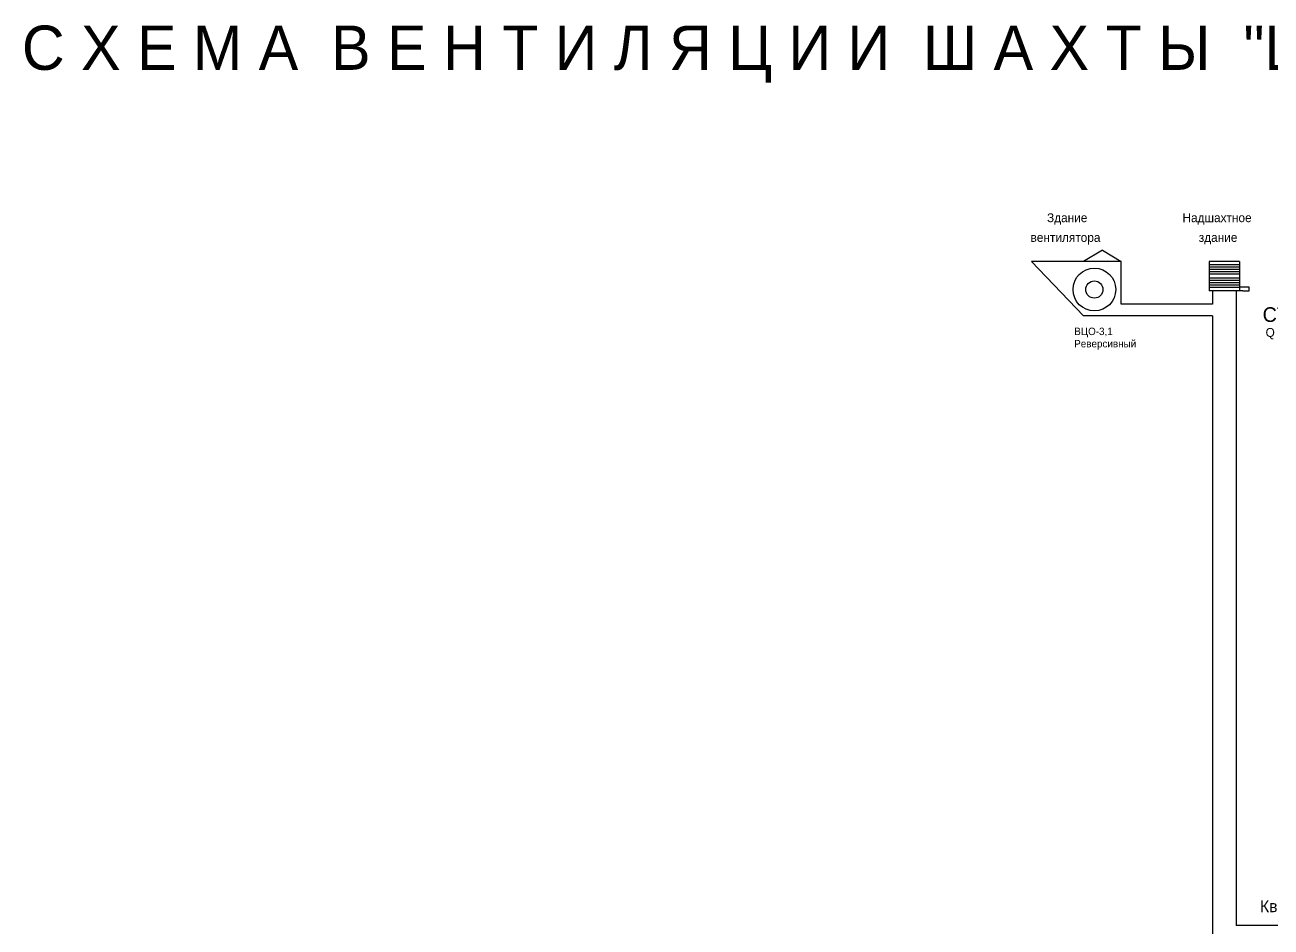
# Model space of a CAD drawing. Header units: millimetres. Extents: x -1214 to 307, y -473 to 386.
# Drawn here: x -954.9 to -532.7, y 80.4 to 385.9 of the extents above; entities that cross this region are included whole.
import ezdxf

# ---------------------------------------------------------------- set-up
doc = ezdxf.new("R2010")
doc.units = ezdxf.units.MM

msp = doc.modelspace()

# ---------------------------------------------------------------- linework, layer by layer
for p, q in [((-589.77, 309.59), (-596.27, 305.82)), ((-589.77, 309.59), (-583.42, 305.82)), ((-583.42, 305.82), (-613.81, 305.82)), ((-613.81, 305.82), (-596.27, 287.32)), ((-583.42, 305.82), (-596.27, 305.82)), ((-583.42, 291.32), (-583.42, 305.82)), ((-543.41, 305.82), (-553.67, 305.82)), ((-553.67, 305.82), (-553.67, 295.82)), ((-543.41, 304.67), (-553.67, 304.67)), ((-543.41, 305.82), (-543.41, 295.82)), ((-543.41, 303.84), (-553.67, 303.84)), ((-543.41, 303.1), (-553.67, 303.1)), ((-543.41, 302.26), (-553.67, 302.26)), ((-543.41, 301.52), (-553.67, 301.52)), ((-543.41, 300.14), (-553.67, 300.14)), ((-543.41, 299.31), (-553.67, 299.31)), ((-543.41, 298.57), (-553.67, 298.57)), ((-543.41, 297.73), (-553.67, 297.73)), ((-543.41, 296.99), (-553.67, 296.99)), ((-542.21, 295.82), (-553.67, 295.82)), ((-553.67, 295.82), (-553.67, 295.82)), ((-552.56, 295.82), (-552.56, 291.32)), ((-544.56, 295.82), (-544.56, 80.89)), ((-540.05, 297.08), (-543.41, 297.08)), ((-542.21, 295.82), (-540.05, 295.82)), ((-540.05, 295.82), (-540.05, 297.08)), ((-552.56, 287.32), (-596.27, 287.32)), ((-552.56, 291.32), (-583.42, 291.32)), ((-556.56, 291.32), (-583.42, 291.32)), ((-552.56, 287.32), (-552.56, -106.45)), ((-452.5, 80.89), (-544.56, 80.89))]:
    msp.add_line(p, q)
for radius in [7.24, 2.91]:
    msp.add_circle((-592.55, 296.27), radius)

# ---------------------------------------------------------------- texts
at = {"lineweight": 25}
msp.add_text('С Х Е М А  В Е Н Т И Л Я Ц И И  Ш А Х Т Ы  "Ц Е Н Т Р А Л Ь Н А Я"', height=15, dxfattribs=at).set_placement((-955.94, 370.68))
for s, height, p in [('Здание', 3, (-608.6, 319.1)), ('Надшахтное', 3, (-562.7, 319.1)), ('вентилятора', 3, (-614.18, 312.43)), ('здание', 3, (-557.18, 312.43)), ('СТВОЛ N2"бис"', 5, (-535.54, 285.3)), ('ВЦО-3,1', 2.5, (-599.39, 280.86)), ('Q - ', 3, (-534.54, 280.25)), ('Реверсивный', 2.5, (-599.39, 276.69)), ('Квершлаг гор. 400 м', 4, (-536.45, 85.4))]:
    msp.add_text(s, height=height).set_placement(p)

doc.saveas('drawing.dxf')
